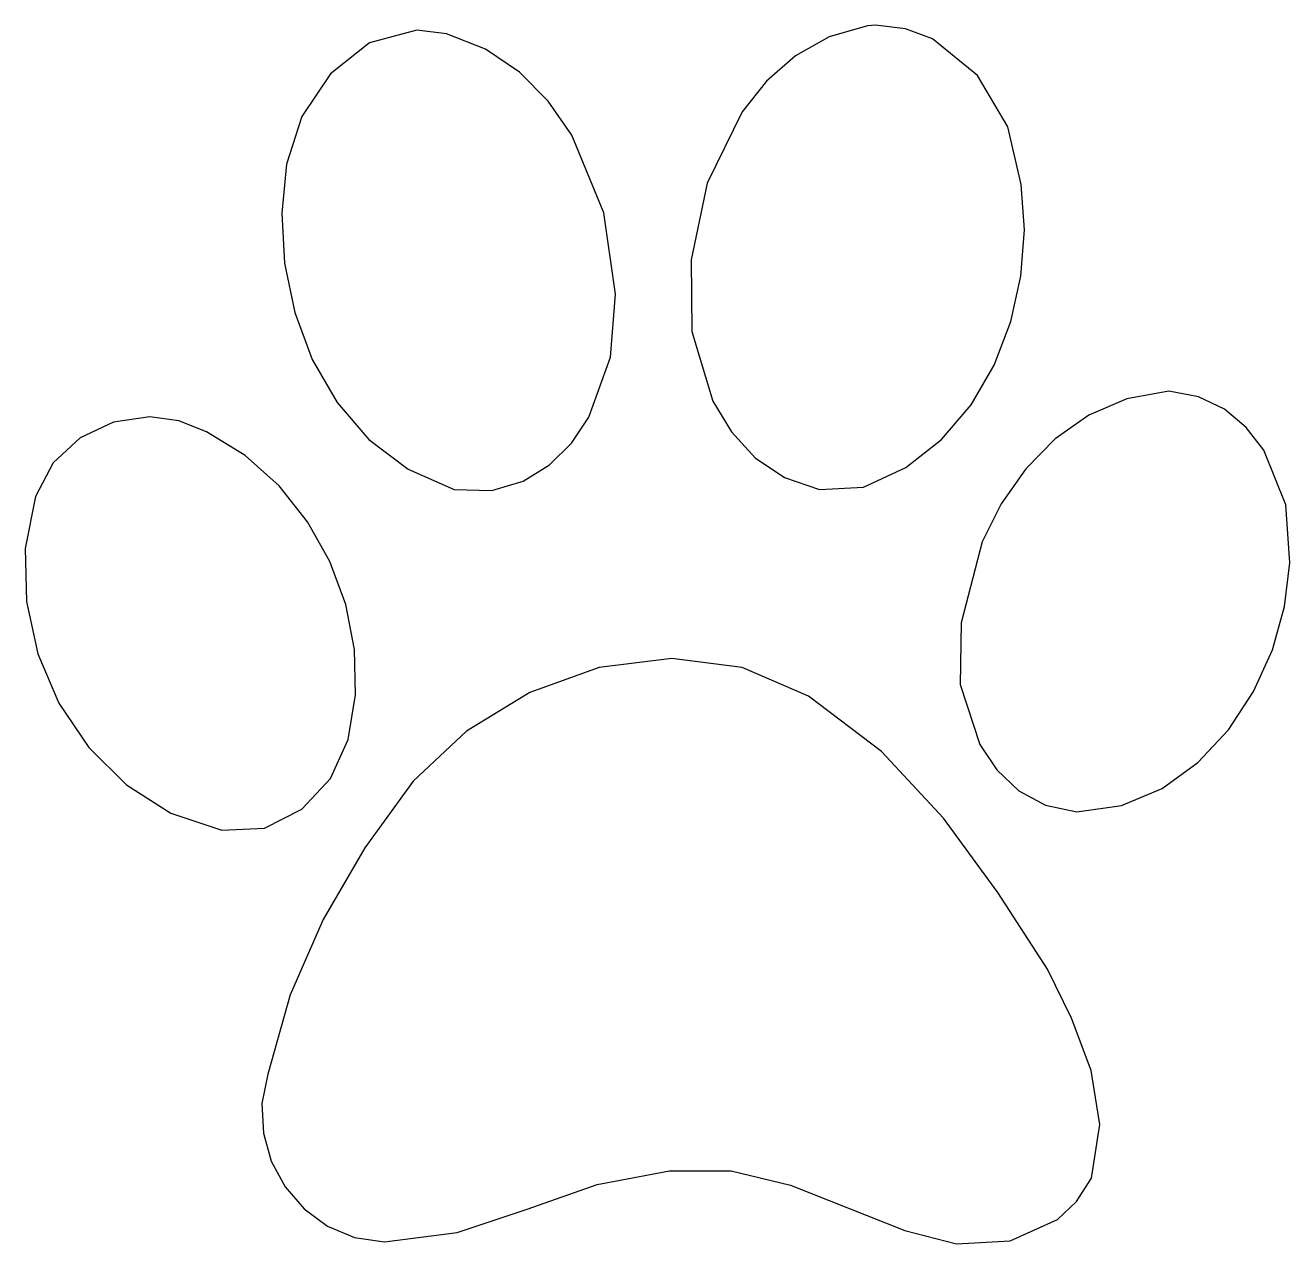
# Model space of a CAD drawing. Extents: x -15.5 to 15.8, y -14.8 to 15.3.
import ezdxf

# ---------------------------------------------------------------- set-up
doc = ezdxf.new("R2010")
doc.units = 0

msp = doc.modelspace()

# ---------------------------------------------------------------- linework, layer by layer
at = {"layer": 'Layer 1'}
for p, q in [((-5.79042, 15.150161), (-6.958582, 14.838195)), ((-5.057709, 15.061497), (-5.790421, 15.150171)), ((-5.790421, 15.150171), (-5.79042, 15.150161)), ((-4.093227, 14.679975), (-5.057709, 15.061497)), ((5.349601, 15.262158), (4.40303, 14.983338)), ((5.55028, 15.2715), (5.349601, 15.262158)), ((5.550281, 15.271497), (5.55028, 15.2715)), ((6.286342, 15.187795), (5.550281, 15.271497)), ((6.956774, 14.934762), (6.286342, 15.187795)), ((-6.958582, 14.838195), (-7.926588, 14.072744)), ((4.40303, 14.983338), (3.569977, 14.514277)), ((8.068418, 14.02634), (6.956774, 14.934762)), ((-3.256504, 14.113679), (-4.093227, 14.679975)), ((3.569977, 14.514277), (2.851069, 13.886628)), ((-7.926588, 14.072744), (-8.632142, 13.017617)), ((-2.546773, 13.394534), (-3.256504, 14.113679)), ((2.851069, 13.886628), (2.246935, 13.132046)), ((8.820548, 12.75752), (8.068418, 14.02634)), ((-1.963266, 12.554464), (-2.546773, 13.394534)), ((2.246935, 13.132046), (1.385493, 11.3687)), ((-8.632142, 13.017617), (-9.01295, 11.836621)), ((-1.171851, 10.639251), (-1.963266, 12.554464)), ((9.148501, 11.339587), (8.820548, 12.75752)), ((-9.01295, 11.836621), (-9.128547, 10.629927)), ((1.385493, 11.3687), (0.990671, 9.477468)), ((9.227893, 10.216308), (9.148501, 11.339587)), ((-9.128547, 10.629927), (-9.059722, 9.394838)), ((-0.876119, 8.623437), (-1.171851, 10.639251)), ((9.142568, 9.072888), (9.227893, 10.216308)), ((-9.059722, 9.394838), (-8.808126, 8.174385)), ((0.990671, 9.477468), (1.005306, 7.706472)), ((8.893913, 7.946233), (9.142568, 9.072888)), ((-1.003607, 7.072544), (-0.876119, 8.623437)), ((-8.808126, 8.174385), (-8.37541, 7.011601)), ((8.483316, 6.873248), (8.893913, 7.946233)), ((1.005306, 7.706472), (1.527536, 5.979046)), ((-8.37541, 7.011601), (-7.763225, 5.949518)), ((-1.540244, 5.585179), (-1.003607, 7.072544)), ((7.912164, 5.890839), (8.483316, 6.873248)), ((-7.763225, 5.949518), (-6.973221, 5.031167)), ((1.527536, 5.979046), (1.98424, 5.22096)), ((11.763, 6.04153), (10.821956, 5.636949)), ((12.79808, 6.226951), (11.763, 6.04153)), ((13.531452, 6.091638), (12.79808, 6.226951)), ((12.79808, 6.226951), (12.79808, 6.226951)), ((14.169435, 5.783217), (13.531452, 6.091638)), ((7.181846, 5.035912), (7.912164, 5.890839)), ((10.821956, 5.636949), (9.984169, 5.04706)), ((14.708294, 5.331777), (14.169435, 5.783217)), ((-13.289208, 5.461982), (-14.11025, 5.076946)), ((-12.38712, 5.589911), (-13.289208, 5.461982)), ((-12.38712, 5.58991), (-12.38712, 5.589911)), ((-11.671641, 5.496171), (-12.38712, 5.58991)), ((-10.98703, 5.221221), (-11.671641, 5.496171)), ((-1.969181, 4.941187), (-1.540244, 5.585179)), ((15.144292, 4.767405), (14.708294, 5.331777)), ((-14.11025, 5.076946), (-14.776769, 4.456612)), ((-10.033171, 4.634721), (-10.98703, 5.221221)), ((-6.973221, 5.031167), (-6.007049, 4.299581)), ((1.98424, 5.22096), (2.574131, 4.580912)), ((6.293749, 4.345373), (7.181846, 5.035912)), ((9.984169, 5.04706), (9.258857, 4.30572)), ((-2.509031, 4.404118), (-1.969181, 4.941187)), ((15.692755, 3.420218), (15.144292, 4.767405)), ((-14.776769, 4.456612), (-15.21529, 3.622791)), ((-9.19718, 3.885008), (-10.033171, 4.634721)), ((-3.162669, 4.004319), (-2.509031, 4.404118)), ((2.574131, 4.580912), (3.299306, 4.094616)), ((-6.007049, 4.299581), (-4.86636, 3.797791)), ((3.299306, 4.094616), (4.161861, 3.797788)), ((5.249261, 3.856127), (6.293749, 4.345373)), ((9.258857, 4.30572), (8.655242, 3.446782)), ((-8.493842, 3.001675), (-9.19718, 3.885008)), ((-4.86636, 3.797791), (-3.932969, 3.772137)), ((-3.932969, 3.772137), (-3.162669, 4.004319)), ((4.161861, 3.797788), (5.249261, 3.856127)), ((-15.21529, 3.622791), (-15.46859, 2.34152)), ((8.655242, 3.446782), (8.182543, 2.504101)), ((15.78493, 1.982361), (15.692755, 3.420218)), ((-7.937945, 2.014313), (-8.493842, 3.001675)), ((8.182543, 2.504101), (7.66677, 0.502931)), ((-15.46859, 2.34152), (-15.442333, 1.028686)), ((-7.544273, 0.952515), (-7.937945, 2.014313)), ((15.659966, 0.907459), (15.78493, 1.982361)), ((-15.442333, 1.028686), (-15.15794, -0.264108)), ((-7.327615, -0.154127), (-7.544273, 0.952515)), ((15.358549, -0.166995), (15.659966, 0.907459)), ((7.66677, 0.502931), (7.642157, -1.021366)), ((-15.15794, -0.264108), (-14.636833, -1.485259)), ((-7.302755, -1.276023), (-7.327615, -0.154127)), ((14.892793, -1.19755), (15.358549, -0.166995)), ((-1.280273, -0.600671), (-3.000604, -1.219113)), ((0.512307, -0.379099), (-1.280273, -0.600671)), ((2.250036, -0.601642), (0.512307, -0.379099)), ((0.512307, -0.379099), (0.512307, -0.379099)), ((3.89351, -1.31249), (2.250036, -0.601642)), ((-3.000604, -1.219113), (-4.562328, -2.176511)), ((7.642157, -1.021366), (8.124746, -2.501225)), ((14.274814, -2.140753), (14.892793, -1.19755)), ((-14.636833, -1.485259), (-13.900431, -2.583164)), ((-7.48448, -2.383579), (-7.302755, -1.276023)), ((5.6941, -2.675685), (3.89351, -1.31249)), ((-4.562328, -2.176511), (-5.879083, -3.414949)), ((13.516724, -2.953153), (14.274814, -2.140753)), ((-7.920407, -3.342226), (-7.48448, -2.383579)), ((-13.900431, -2.583164), (-12.970156, -3.506222)), ((7.229572, -4.329291), (5.6941, -2.675685)), ((8.124746, -2.501225), (8.54932, -3.13413)), ((12.63064, -3.591298), (13.516724, -2.953153)), ((-8.634096, -4.106754), (-7.920407, -3.342226)), ((-5.879083, -3.414949), (-7.072654, -5.062385)), ((8.54932, -3.13413), (9.092389, -3.647494)), ((-12.970156, -3.506222), (-11.867428, -4.202827)), ((9.092389, -3.647494), (9.751185, -4.005171)), ((11.628673, -4.011738), (12.63064, -3.591298)), ((9.751185, -4.005171), (10.52294, -4.171019)), ((10.52294, -4.171019), (11.628673, -4.011738)), ((-11.867428, -4.202827), (-10.61367, -4.621379)), ((-9.555275, -4.569144), (-8.634096, -4.106754)), ((8.574105, -6.160431), (7.229572, -4.329291)), ((-10.61367, -4.621379), (-9.555275, -4.569144)), ((-7.072654, -5.062385), (-8.102392, -6.826573)), ((9.801877, -8.056229), (8.574105, -6.160431)), ((-8.102392, -6.826573), (-8.91828, -8.694559)), ((10.390405, -9.272719), (9.801877, -8.056229)), ((-8.91828, -8.694559), (-9.470303, -10.653389)), ((10.876049, -10.565994), (10.390405, -9.272719)), ((11.09529, -11.895967), (10.876049, -10.565994)), ((-9.470303, -10.653389), (-9.618354, -11.381934)), ((-9.618354, -11.381934), (-9.584614, -12.108498)), ((-9.584614, -12.108498), (-9.387409, -12.803957)), ((10.884607, -13.222549), (11.09529, -11.895967)), ((-9.387409, -12.803957), (-9.045065, -13.439185)), ((-1.335197, -13.379436), (0.453967, -13.042869)), ((0.453967, -13.042869), (1.978588, -13.039661)), ((1.978588, -13.039661), (3.442656, -13.395322)), ((-3.063204, -13.992007), (-1.335197, -13.379436)), ((3.442656, -13.395322), (6.273657, -14.517629)), ((10.518188, -13.798735), (10.884607, -13.222549)), ((-9.045065, -13.439185), (-8.575906, -13.985059)), ((-8.575906, -13.985059), (-7.998257, -14.412454)), ((-4.793816, -14.56812), (-3.063204, -13.992007)), ((10.044964, -14.244569), (10.518188, -13.798735)), ((8.871737, -14.769141), (10.044964, -14.244569)), ((-7.998257, -14.412454), (-7.330444, -14.692246)), ((-6.590793, -14.795309), (-4.793816, -14.56812)), ((6.273657, -14.517629), (7.552208, -14.844186)), ((-7.330444, -14.692246), (-6.590793, -14.795309)), ((7.552208, -14.844186), (8.871737, -14.769141))]:
    msp.add_line(p, q, dxfattribs=at)

doc.saveas('drawing.dxf')
